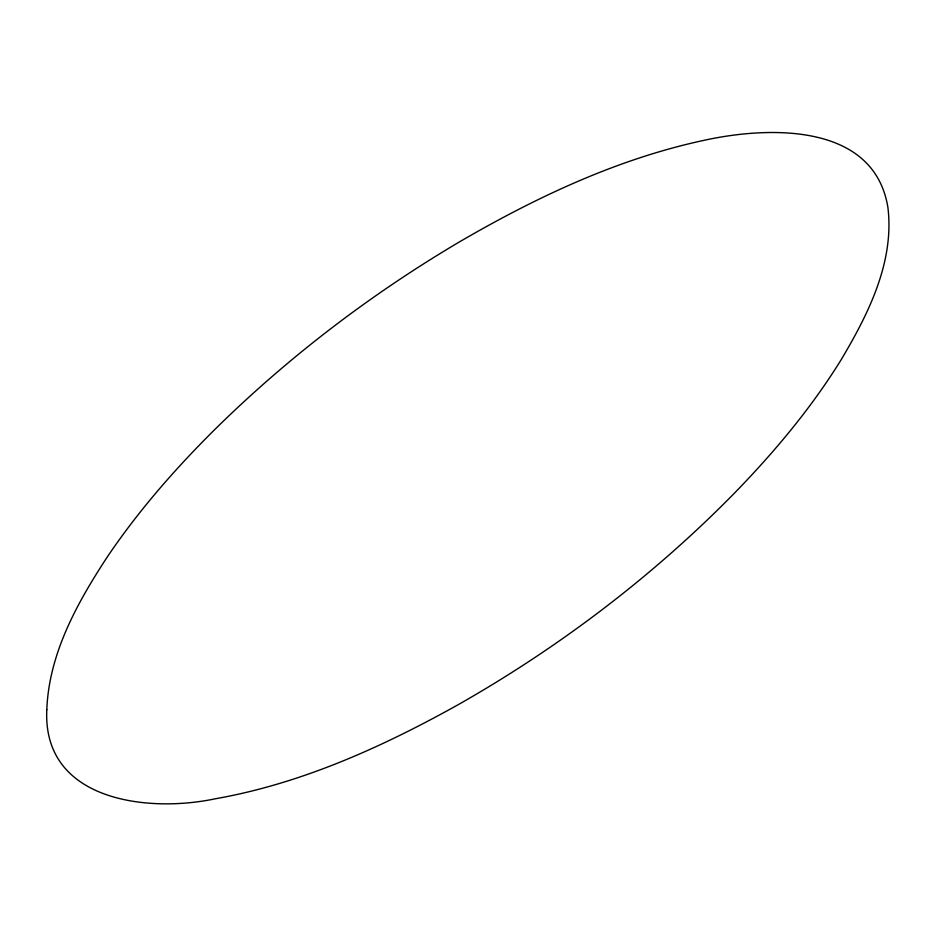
<?xml version="1.0" encoding="UTF-8"?>
<svg xmlns="http://www.w3.org/2000/svg" width="936" height="936" viewBox="0 0 936 936"><rect width="100%" height="100%" fill="white"/><g stroke="black" fill="none" stroke-linecap="round" stroke-linejoin="round"><path stroke-width="1.4" d="M46.812 709.663C42.331 801.157 148.122 813.103 215.327 798.771C301.708 783.561 382.684 746.823 458.815 704.34C559.599 646.975 652.907 576.166 734.198 493.401C774.072 452.404 811.126 408.307 841.253 359.576C868.315 314.005 894.535 262.068 887.913 207.476C874.048 122.628 768.62 126.184 704.527 140.224C617.737 158.757 536.492 197.11 460.138 241.488C371.908 293.565 289.704 355.996 216.555 427.764C176.611 467.24 139.3 509.652 107.78 556.206C77.548 602.246 48.929 653.328 46.812 709.663"/></g></svg>
